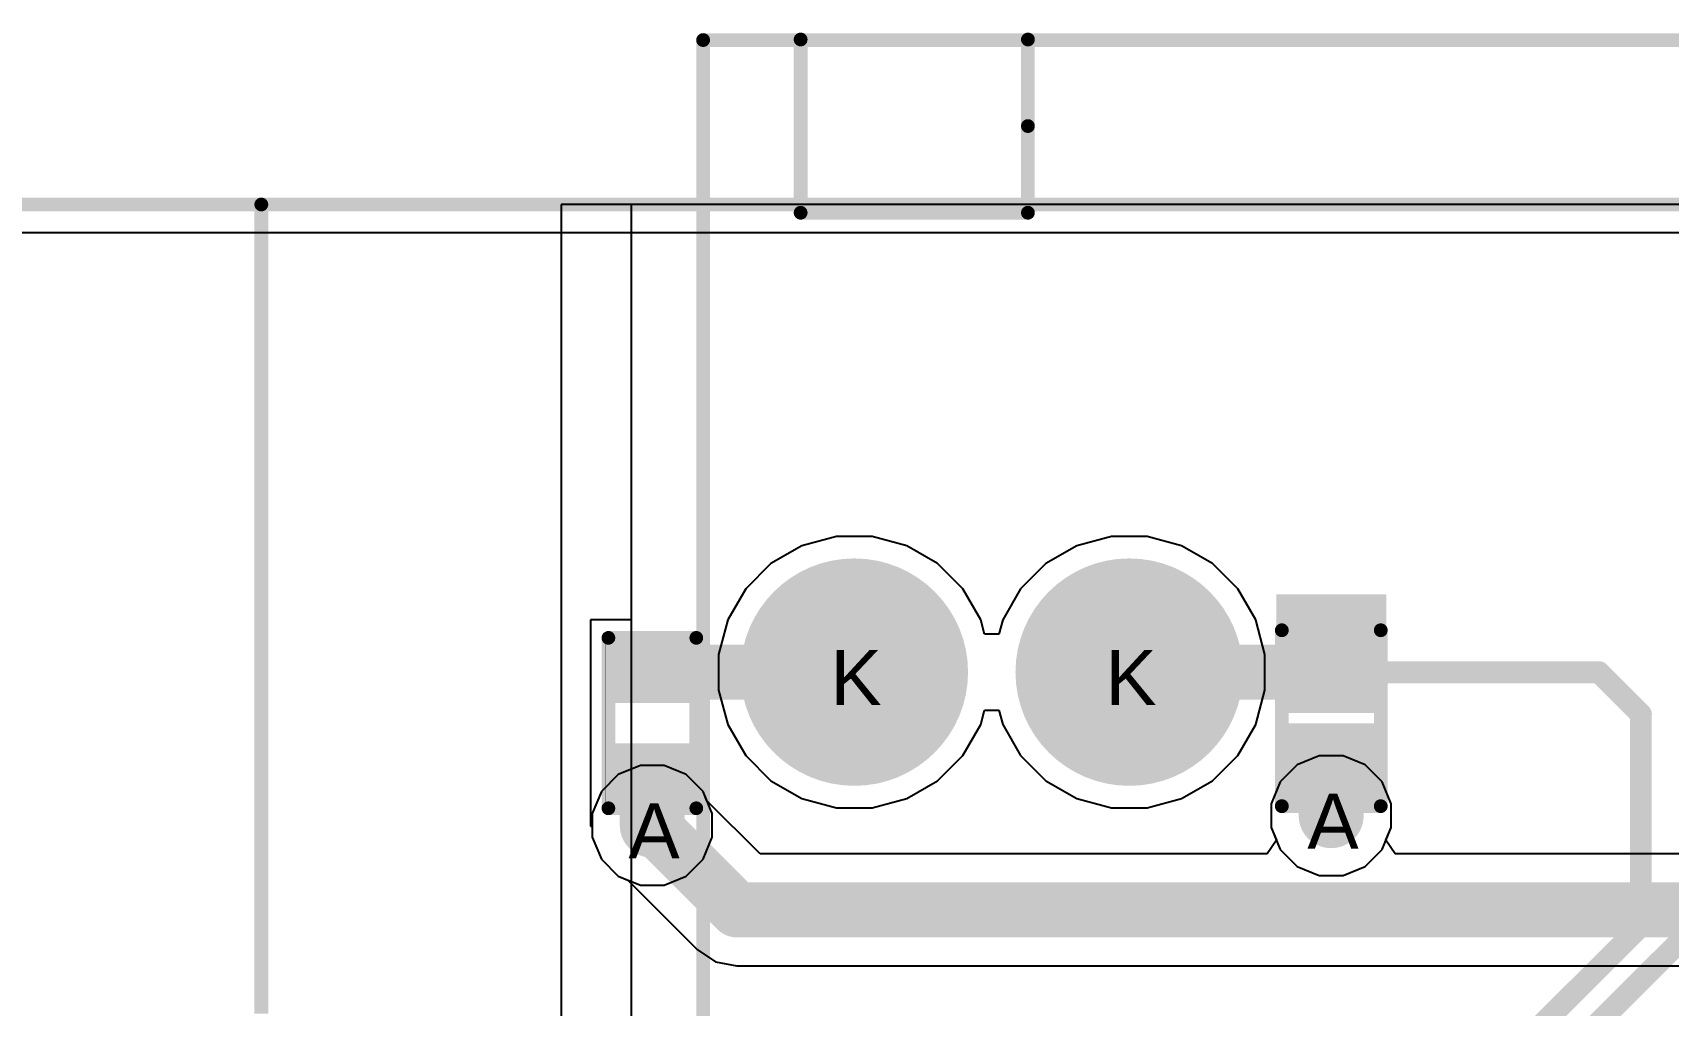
# Model space of a CAD drawing. Header units: inches. Extents: x 0 to 5271, y 0 to 5417.
# Drawn here: x 97.48 to 112.59, y 102.6 to 111.59 of the extents above; entities that cross this region are included whole.
import ezdxf

# ---------------------------------------------------------------- set-up
doc = ezdxf.new("R2010")
doc.units = ezdxf.units.IN
for name, color, linetype in [('Board_Outline', 216, 'Continuous'), ('Bottom Layer', 5, 'Continuous'), ('Bottom Overlay', 54, 'Continuous'), ('Bottom Paste', 16, 'Continuous'), ('Bottom Solder', 6, 'Continuous'), ('Drill Drawing', 1, 'Continuous'), ('L2_GND1', 16, 'Continuous'), ('L3_SIG1', 76, 'Continuous'), ('L4_PWR', 90, 'Continuous'), ('L5_GND2', 156, 'Continuous'), ('L6_SIG2', 130, 'Continuous'), ('L7_GND3', 216, 'Continuous'), ('Multi-Layer', 9, 'Continuous'), ('Pad Holes', 156, 'Continuous'), ('Top Layer', 1, 'Continuous'), ('Top Overlay', 2, 'Continuous'), ('Top Solder', 216, 'Continuous'), ('Via Holes', 16, 'Continuous')]:
    doc.layers.add(name, color=color, linetype=linetype)
doc.styles.add('Arial', font='', dxfattribs={"height": 0.2})
doc.styles.get('Arial').set_extended_font_data('Arial')

# ---------------------------------------------------------------- blocks, each defined once
blk = doc.blocks.new('R___0402_B_131')
at = {"layer": 'Bottom Layer'}
for points in [[(-0.241, 0.318), (-0.241, -0.317), (-0.699, -0.317), (-0.699, 0.318)], [(0.698, 0.318), (0.698, -0.317), (0.241, -0.317), (0.241, 0.318)]]:
    blk.add_hatch(color=5, dxfattribs=at).paths.add_polyline_path(points)
at = {"layer": 'Bottom Paste'}
for points in [[(-0.241, 0.318), (-0.241, -0.317), (-0.699, -0.317), (-0.699, 0.318)], [(0.698, 0.318), (0.698, -0.317), (0.241, -0.317), (0.241, 0.318)]]:
    blk.add_hatch(color=16, dxfattribs=at).paths.add_polyline_path(points)
at = {"layer": 'Bottom Solder'}
for points in [[(-0.186, 0.373), (-0.186, -0.372), (-0.754, -0.372), (-0.754, 0.373)], [(0.753, 0.373), (0.753, -0.372), (0.186, -0.372), (0.186, 0.373)]]:
    blk.add_hatch(color=6, dxfattribs=at).paths.add_polyline_path(points)
at = {"layer": 'Bottom Overlay'}
for points in [[(-0.787, 0.406, 0.127, 0.127, 0), (0.787, 0.406, 0.127, 0.127, 0)], [(-0.787, 0.406, 0.127, 0.127, 0), (-0.787, -0.406, 0.127, 0.127, 0)], [(0.787, 0.406, 0.127, 0.127, 0), (0.787, -0.406, 0.127, 0.127, 0)], [(-0.813, 0.432, 0.00323, 0.00323, 0), (0.813, 0.432, 0.00323, 0.00323, 0)], [(-0.787, -0.406, 0.127, 0.127, 0), (0.787, -0.406, 0.127, 0.127, 0)]]:
    blk.add_lwpolyline(points, format="xyseb", dxfattribs=at)
for points in [[(-0.819, 0.406, 0.0635, 0.0635, 1), (-0.756, 0.406, 0.0635, 0.0635, 1)], [(-0.819, 0.406, 0.0635, 0.0635, 1), (-0.756, 0.406, 0.0635, 0.0635, 1)], [(0.756, 0.406, 0.0635, 0.0635, 1), (0.819, 0.406, 0.0635, 0.0635, 1)], [(0.756, 0.406, 0.0635, 0.0635, 1), (0.819, 0.406, 0.0635, 0.0635, 1)], [(-0.814, 0.432, 0.00161, 0.00161, 1), (-0.812, 0.432, 0.00161, 0.00161, 1)], [(0.812, 0.432, 0.00161, 0.00161, 1), (0.814, 0.432, 0.00161, 0.00161, 1)], [(-0.819, -0.406, 0.0635, 0.0635, 1), (-0.756, -0.406, 0.0635, 0.0635, 1)], [(-0.819, -0.406, 0.0635, 0.0635, 1), (-0.756, -0.406, 0.0635, 0.0635, 1)], [(0.756, -0.406, 0.0635, 0.0635, 1), (0.819, -0.406, 0.0635, 0.0635, 1)], [(0.756, -0.406, 0.0635, 0.0635, 1), (0.819, -0.406, 0.0635, 0.0635, 1)]]:
    blk.add_lwpolyline(points, format="xyseb", close=True, dxfattribs=at)
blk = doc.blocks.new('HR911130C_519')
at = {"layer": 'Bottom Layer'}
h = blk.add_hatch(color=5, dxfattribs=at)
edge = h.paths.add_edge_path()
edge.add_arc((-6.604, 6.925), 1, 0, 360)
h = blk.add_hatch(color=5, dxfattribs=at)
edge = h.paths.add_edge_path()
edge.add_arc((-4.064, 6.925), 1, 0, 360)
at = {"layer": 'Bottom Solder'}
h = blk.add_hatch(color=6, dxfattribs=at)
edge = h.paths.add_edge_path()
edge.add_arc((-6.604, 6.925), 1.051, 0, 360)
h = blk.add_hatch(color=6, dxfattribs=at)
edge = h.paths.add_edge_path()
edge.add_arc((-4.064, 6.925), 1.051, 0, 360)
at = {"layer": 'L2_GND1'}
h = blk.add_hatch(color=16, dxfattribs=at)
edge = h.paths.add_edge_path()
edge.add_arc((-6.604, 6.925), 1, 0, 360)
h = blk.add_hatch(color=16, dxfattribs=at)
edge = h.paths.add_edge_path()
edge.add_arc((-4.064, 6.925), 1, 0, 360)
at = {"layer": 'L3_SIG1'}
h = blk.add_hatch(color=76, dxfattribs=at)
edge = h.paths.add_edge_path()
edge.add_arc((-6.604, 6.925), 1, 0, 360)
h = blk.add_hatch(color=76, dxfattribs=at)
edge = h.paths.add_edge_path()
edge.add_arc((-4.064, 6.925), 1, 0, 360)
at = {"layer": 'L4_PWR'}
h = blk.add_hatch(color=90, dxfattribs=at)
edge = h.paths.add_edge_path()
edge.add_arc((-6.604, 6.925), 1, 0, 360)
h = blk.add_hatch(color=90, dxfattribs=at)
edge = h.paths.add_edge_path()
edge.add_arc((-4.064, 6.925), 1, 0, 360)
at = {"layer": 'L5_GND2'}
h = blk.add_hatch(color=156, dxfattribs=at)
edge = h.paths.add_edge_path()
edge.add_arc((-6.604, 6.925), 1, 0, 360)
h = blk.add_hatch(color=156, dxfattribs=at)
edge = h.paths.add_edge_path()
edge.add_arc((-4.064, 6.925), 1, 0, 360)
at = {"layer": 'L6_SIG2'}
h = blk.add_hatch(color=130, dxfattribs=at)
edge = h.paths.add_edge_path()
edge.add_arc((-6.604, 6.925), 1, 0, 360)
h = blk.add_hatch(color=130, dxfattribs=at)
edge = h.paths.add_edge_path()
edge.add_arc((-4.064, 6.925), 1, 0, 360)
at = {"layer": 'L7_GND3'}
h = blk.add_hatch(color=216, dxfattribs=at)
edge = h.paths.add_edge_path()
edge.add_arc((-6.604, 6.925), 1, 0, 360)
h = blk.add_hatch(color=216, dxfattribs=at)
edge = h.paths.add_edge_path()
edge.add_arc((-4.064, 6.925), 1, 0, 360)
at = {"layer": 'Multi-Layer'}
h = blk.add_hatch(color=9, dxfattribs=at)
edge = h.paths.add_edge_path()
edge.add_arc((-6.604, 6.925), 1, 0, 360)
h = blk.add_hatch(color=9, dxfattribs=at)
edge = h.paths.add_edge_path()
edge.add_arc((-4.064, 6.925), 1, 0, 360)
at = {"layer": 'Pad Holes'}
h = blk.add_hatch(color=7, dxfattribs=at)
edge = h.paths.add_edge_path()
edge.add_arc((-6.604, 6.925), 0.6, 0, 360)
h = blk.add_hatch(color=7, dxfattribs=at)
edge = h.paths.add_edge_path()
edge.add_arc((-4.064, 6.925), 0.6, 0, 360)
at = {"layer": 'Top Layer'}
h = blk.add_hatch(color=1, dxfattribs=at)
edge = h.paths.add_edge_path()
edge.add_arc((-6.604, 6.925), 1, 0, 360)
h = blk.add_hatch(color=1, dxfattribs=at)
edge = h.paths.add_edge_path()
edge.add_arc((-4.064, 6.925), 1, 0, 360)
at = {"layer": 'Top Solder'}
h = blk.add_hatch(color=216, dxfattribs=at)
edge = h.paths.add_edge_path()
edge.add_arc((-6.604, 6.925), 1.051, 0, 360)
h = blk.add_hatch(color=216, dxfattribs=at)
edge = h.paths.add_edge_path()
edge.add_arc((-4.064, 6.925), 1.051, 0, 360)
at = {"layer": 'Top Overlay'}
for points in [[(-8.001, 12.767, 0.127, 0.127, 0), (8.001, 12.767, 0.127, 0.127, 0)], [(-8.001, -8.569, 0.127, 0.127, 0), (-8.001, 12.767, 0.127, 0.127, 0)], [(-7.1, 11.171, 0.127, 0.127, 0), (-7.1, 12.772, 0.127, 0.127, 0)], [(-5, 11.972, 0.127, 0.127, 0), (-5, 12.772, 0.127, 0.127, 0)], [(-5, 11.171, 0.127, 0.127, 0), (-5, 11.972, 0.127, 0.127, 0)], [(-7.1, 11.171, 0.127, 0.127, 0), (-5, 11.171, 0.127, 0.127, 0)]]:
    blk.add_lwpolyline(points, format="xyseb", dxfattribs=at)
for points in [[(-8.033, 12.767, 0.0635, 0.0635, 1), (-7.969, 12.767, 0.0635, 0.0635, 1)], [(-8.033, 12.767, 0.0635, 0.0635, 1), (-7.969, 12.767, 0.0635, 0.0635, 1)], [(-7.132, 12.772, 0.0635, 0.0635, 1), (-7.068, 12.772, 0.0635, 0.0635, 1)], [(-5.032, 12.772, 0.0635, 0.0635, 1), (-4.968, 12.772, 0.0635, 0.0635, 1)], [(-5.032, 11.972, 0.0635, 0.0635, 1), (-4.968, 11.972, 0.0635, 0.0635, 1)], [(-5.032, 11.972, 0.0635, 0.0635, 1), (-4.968, 11.972, 0.0635, 0.0635, 1)], [(-7.132, 11.171, 0.0635, 0.0635, 1), (-7.068, 11.171, 0.0635, 0.0635, 1)], [(-7.132, 11.171, 0.0635, 0.0635, 1), (-7.068, 11.171, 0.0635, 0.0635, 1)], [(-5.032, 11.171, 0.0635, 0.0635, 1), (-4.968, 11.171, 0.0635, 0.0635, 1)], [(-5.032, 11.171, 0.0635, 0.0635, 1), (-4.968, 11.171, 0.0635, 0.0635, 1)]]:
    blk.add_lwpolyline(points, format="xyseb", close=True, dxfattribs=at)
blk = doc.blocks.new('U224_081N_1BR61_529')
at = {"layer": 'Top Overlay'}
for points in [[(-6.61, -4.724, 0.127, 0.127, 0), (-6.61, -12.204, 0.127, 0.127, 0)], [(6.53, -12.204, 0.127, 0.127, 0), (-6.61, -12.204, 0.127, 0.127, 0)]]:
    blk.add_lwpolyline(points, format="xyseb", dxfattribs=at)
blk.add_lwpolyline([(-6.642, -12.204, 0.0635, 0.0635, 1), (-6.578, -12.204, 0.0635, 0.0635, 1)], format="xyseb", close=True, dxfattribs=at)
blk.add_lwpolyline([(-6.642, -12.204, 0.0635, 0.0635, 1), (-6.578, -12.204, 0.0635, 0.0635, 1)], format="xyseb", close=True, dxfattribs=at)
blk = doc.blocks.new('DFN1006_2L__B_549')
at = {"layer": 'Bottom Layer'}
for points in [[(-0.7, 0.33), (-0.15, 0.33), (-0.15, -0.33), (-0.7, -0.33)], [(0.15, 0.33), (0.7, 0.33), (0.7, -0.33), (0.15, -0.33)]]:
    blk.add_hatch(color=5, dxfattribs=at).paths.add_polyline_path(points)
at = {"layer": 'Bottom Overlay'}
blk.add_hatch(color=54, dxfattribs=at).paths.add_polyline_path([(-1.144, -0.508), (-0.814, -0.508), (-0.814, 0.508), (-1.144, 0.508)])
at = {"layer": 'Bottom Paste'}
for points in [[(-0.7, 0.33), (-0.15, 0.33), (-0.15, -0.33), (-0.7, -0.33)], [(0.15, 0.33), (0.7, 0.33), (0.7, -0.33), (0.15, -0.33)]]:
    blk.add_hatch(color=16, dxfattribs=at).paths.add_polyline_path(points)
at = {"layer": 'Bottom Solder'}
for points in [[(-0.802, 0.432), (-0.048, 0.432), (-0.048, -0.432), (-0.802, -0.432)], [(0.048, 0.432), (0.802, 0.432), (0.802, -0.432), (0.048, -0.432)]]:
    blk.add_hatch(color=6, dxfattribs=at).paths.add_polyline_path(points)
at = {"layer": 'Bottom Overlay'}
for points in [[(0.813, 0.457, 0.127, 0.127, 0), (-0.813, 0.457, 0.127, 0.127, 0)], [(-0.813, -0.457, 0.127, 0.127, 0), (-0.813, 0.457, 0.127, 0.127, 0)], [(0.813, -0.457, 0.127, 0.127, 0), (0.813, 0.457, 0.127, 0.127, 0)], [(0.813, -0.457, 0.127, 0.127, 0), (-0.813, -0.457, 0.127, 0.127, 0)]]:
    blk.add_lwpolyline(points, format="xyseb", dxfattribs=at)
for points in [[(-0.845, 0.457, 0.0635, 0.0635, 1), (-0.781, 0.457, 0.0635, 0.0635, 1)], [(-0.845, 0.457, 0.0635, 0.0635, 1), (-0.781, 0.457, 0.0635, 0.0635, 1)], [(0.781, 0.457, 0.0635, 0.0635, 1), (0.845, 0.457, 0.0635, 0.0635, 1)], [(0.781, 0.457, 0.0635, 0.0635, 1), (0.845, 0.457, 0.0635, 0.0635, 1)], [(-0.845, -0.457, 0.0635, 0.0635, 1), (-0.781, -0.457, 0.0635, 0.0635, 1)], [(-0.845, -0.457, 0.0635, 0.0635, 1), (-0.781, -0.457, 0.0635, 0.0635, 1)], [(0.781, -0.457, 0.0635, 0.0635, 1), (0.845, -0.457, 0.0635, 0.0635, 1)], [(0.781, -0.457, 0.0635, 0.0635, 1), (0.845, -0.457, 0.0635, 0.0635, 1)]]:
    blk.add_lwpolyline(points, format="xyseb", close=True, dxfattribs=at)

msp = doc.modelspace()

# ---------------------------------------------------------------- hatches: boundary and pattern name
at = {"layer": 'Bottom Layer'}
for points in [[(102.902, 104.262), (103.501, 104.262), (103.501, 104.738), (102.902, 104.738)], [(109.176, 104.352), (109.775, 104.352), (109.775, 104.827), (109.176, 104.827)]]:
    msp.add_hatch(color=5, dxfattribs=at).paths.add_polyline_path(points)
h = msp.add_hatch(color=5, dxfattribs=at)
edge = h.paths.add_edge_path()
edge.add_arc((109.475, 104.351), 0.3, 0, 360)
h = msp.add_hatch(color=5, dxfattribs=at)
edge = h.paths.add_edge_path()
edge.add_arc((103.202, 104.262), 0.3, 0, 360)
at = {"layer": 'L2_GND1'}
h = msp.add_hatch(color=16, dxfattribs=at)
edge = h.paths.add_edge_path()
edge.add_arc((109.475, 104.351), 0.3, 0, 360)
h = msp.add_hatch(color=16, dxfattribs=at)
edge = h.paths.add_edge_path()
edge.add_arc((103.202, 104.262), 0.3, 0, 360)
at = {"layer": 'L3_SIG1'}
h = msp.add_hatch(color=76, dxfattribs=at)
edge = h.paths.add_edge_path()
edge.add_arc((109.475, 104.351), 0.3, 0, 360)
h = msp.add_hatch(color=76, dxfattribs=at)
edge = h.paths.add_edge_path()
edge.add_arc((103.202, 104.262), 0.3, 0, 360)
at = {"layer": 'L4_PWR'}
h = msp.add_hatch(color=90, dxfattribs=at)
edge = h.paths.add_edge_path()
edge.add_arc((109.475, 104.351), 0.3, 0, 360)
h = msp.add_hatch(color=90, dxfattribs=at)
edge = h.paths.add_edge_path()
edge.add_arc((103.202, 104.262), 0.3, 0, 360)
at = {"layer": 'L5_GND2'}
h = msp.add_hatch(color=156, dxfattribs=at)
edge = h.paths.add_edge_path()
edge.add_arc((109.475, 104.351), 0.3, 0, 360)
h = msp.add_hatch(color=156, dxfattribs=at)
edge = h.paths.add_edge_path()
edge.add_arc((103.202, 104.262), 0.3, 0, 360)
at = {"layer": 'L6_SIG2'}
h = msp.add_hatch(color=130, dxfattribs=at)
edge = h.paths.add_edge_path()
edge.add_arc((109.475, 104.351), 0.3, 0, 360)
h = msp.add_hatch(color=130, dxfattribs=at)
edge = h.paths.add_edge_path()
edge.add_arc((103.202, 104.262), 0.3, 0, 360)
at = {"layer": 'L7_GND3'}
h = msp.add_hatch(color=216, dxfattribs=at)
edge = h.paths.add_edge_path()
edge.add_arc((109.475, 104.351), 0.3, 0, 360)
h = msp.add_hatch(color=216, dxfattribs=at)
edge = h.paths.add_edge_path()
edge.add_arc((103.202, 104.262), 0.3, 0, 360)
at = {"layer": 'Top Layer'}
h = msp.add_hatch(color=1, dxfattribs=at)
edge = h.paths.add_edge_path()
edge.add_arc((109.475, 104.351), 0.3, 0, 360)
h = msp.add_hatch(color=1, dxfattribs=at)
edge = h.paths.add_edge_path()
edge.add_arc((103.202, 104.262), 0.3, 0, 360)
at = {"layer": 'Via Holes'}
h = msp.add_hatch(color=7, dxfattribs=at)
edge = h.paths.add_edge_path()
edge.add_arc((109.475, 104.351), 0.15, 0, 360)
h = msp.add_hatch(color=7, dxfattribs=at)
edge = h.paths.add_edge_path()
edge.add_arc((103.202, 104.262), 0.15, 0, 360)

# ---------------------------------------------------------------- linework, layer by layer
at = {"layer": 'Board_Outline'}
msp.add_lwpolyline([(0, 110, 0.127, 0.127, 0), (150, 110, 0.127, 0.127, 0)], format="xyseb", dxfattribs=at)
at = {"layer": 'Bottom Layer'}
for p, q in [((103.008, 110), (103.008, 89.986)), ((139.395, 110), (103.008, 110)), ((77.459, 109.741), (103.008, 109.741)), ((103.008, 109.741), (103.008, 106.16)), ((103.008, 106.16), (102.631, 106.16)), ((102.631, 106.16), (102.631, 105.195)), ((102.631, 105.195), (102.631, 104.255)), ((102.631, 104.255), (102.645, 104.255)), ((102.645, 104.255), (102.648, 104.24)), ((102.648, 104.24), (102.648, 104.152)), ((102.648, 104.152), (102.732, 103.948)), ((102.732, 103.948), (102.888, 103.792)), ((102.888, 103.792), (103.008, 103.743)), ((103.008, 103.743), (103.008, 98.814))]:
    msp.add_line(p, q, dxfattribs=at)
for points in [[(103.203, 105.677, 0.508, 0.508, 0), (105.069, 105.677, 0.508, 0.508, 0)], [(107.609, 105.677, 0.508, 0.508, 0), (109.476, 105.677, 0.508, 0.508, 0)]]:
    msp.add_lwpolyline(points, format="xyseb", dxfattribs=at)
for points in [[(103.076, 105.677, 0.254, 0.254, 1), (103.33, 105.677, 0.254, 0.254, 1)], [(104.942, 105.677, 0.254, 0.254, 1), (105.196, 105.677, 0.254, 0.254, 1)], [(107.482, 105.677, 0.254, 0.254, 1), (107.736, 105.677, 0.254, 0.254, 1)], [(109.349, 105.677, 0.254, 0.254, 1), (109.603, 105.677, 0.254, 0.254, 1)]]:
    msp.add_lwpolyline(points, format="xyseb", close=True, dxfattribs=at)
at = {"layer": 'L2_GND1'}
for p, q in [((78.295, 109.741), (149.741, 109.741)), ((104.585, 106.846), (104.299, 106.681)), ((104.904, 106.931), (104.585, 106.846)), ((105.234, 106.931), (104.904, 106.931)), ((105.553, 106.846), (105.234, 106.931)), ((105.839, 106.681), (105.553, 106.846)), ((107.125, 106.846), (106.839, 106.681)), ((107.444, 106.931), (107.125, 106.846)), ((107.774, 106.931), (107.444, 106.931)), ((108.093, 106.846), (107.774, 106.931)), ((108.379, 106.681), (108.093, 106.846)), ((104.299, 106.681), (104.066, 106.447)), ((106.073, 106.447), (105.839, 106.681)), ((106.839, 106.681), (106.606, 106.447)), ((108.613, 106.447), (108.379, 106.681)), ((104.066, 106.447), (103.901, 106.161)), ((106.238, 106.161), (106.073, 106.447)), ((106.606, 106.447), (106.441, 106.161)), ((108.778, 106.161), (108.613, 106.447)), ((103.901, 106.161), (103.815, 105.842)), ((106.273, 106.028), (106.238, 106.161)), ((106.441, 106.161), (106.405, 106.028)), ((108.863, 105.842), (108.778, 106.161)), ((106.405, 106.028), (106.273, 106.028)), ((103.815, 105.842), (103.815, 105.512)), ((108.863, 105.512), (108.863, 105.842)), ((103.815, 105.512), (103.901, 105.193)), ((108.778, 105.193), (108.863, 105.512)), ((103.901, 105.193), (104.066, 104.907)), ((106.073, 104.907), (106.238, 105.193)), ((106.238, 105.193), (106.273, 105.327)), ((106.273, 105.327), (106.405, 105.327)), ((106.405, 105.327), (106.441, 105.193)), ((106.441, 105.193), (106.606, 104.907)), ((108.613, 104.907), (108.778, 105.193)), ((104.066, 104.907), (104.299, 104.674)), ((105.839, 104.674), (106.073, 104.907)), ((106.606, 104.907), (106.839, 104.674)), ((108.379, 104.674), (108.613, 104.907)), ((109.365, 104.905), (109.161, 104.821)), ((109.585, 104.905), (109.365, 104.905)), ((109.789, 104.821), (109.585, 104.905)), ((102.888, 104.731), (102.732, 104.576)), ((103.092, 104.816), (102.888, 104.731)), ((103.312, 104.816), (103.092, 104.816)), ((103.516, 104.731), (103.312, 104.816)), ((103.671, 104.576), (103.516, 104.731)), ((109.161, 104.821), (109.005, 104.665)), ((109.945, 104.665), (109.789, 104.821)), ((102.732, 104.576), (102.648, 104.372)), ((103.756, 104.372), (103.671, 104.576)), ((104.299, 104.674), (104.585, 104.509)), ((105.553, 104.509), (105.839, 104.674)), ((106.839, 104.674), (107.125, 104.509)), ((108.093, 104.509), (108.379, 104.674)), ((109.005, 104.665), (108.921, 104.462)), ((110.029, 104.462), (109.945, 104.665)), ((104.585, 104.509), (104.904, 104.423)), ((104.904, 104.423), (105.234, 104.423)), ((105.234, 104.423), (105.553, 104.509)), ((107.125, 104.509), (107.444, 104.423)), ((107.444, 104.423), (107.774, 104.423)), ((107.774, 104.423), (108.093, 104.509)), ((108.921, 104.462), (108.921, 104.241)), ((110.029, 104.241), (110.029, 104.462)), ((102.648, 104.372), (102.648, 104.152)), ((103.756, 104.152), (103.756, 104.372)), ((102.648, 104.152), (102.732, 103.948)), ((103.671, 103.948), (103.756, 104.152)), ((108.921, 104.241), (109.005, 104.038)), ((109.945, 104.038), (110.029, 104.241)), ((109.005, 104.038), (109.161, 103.882)), ((109.789, 103.882), (109.945, 104.038)), ((102.732, 103.948), (102.888, 103.792)), ((103.516, 103.792), (103.671, 103.948)), ((109.161, 103.882), (109.365, 103.797)), ((109.585, 103.797), (109.789, 103.882)), ((102.888, 103.792), (103.092, 103.708)), ((103.092, 103.708), (103.312, 103.708)), ((103.312, 103.708), (103.516, 103.792)), ((109.365, 103.797), (109.585, 103.797))]:
    msp.add_line(p, q, dxfattribs=at)
at = {"layer": 'L3_SIG1'}
for p, q in [((77.459, 109.741), (149.741, 109.741)), ((104.585, 106.846), (104.299, 106.681)), ((104.904, 106.931), (104.585, 106.846)), ((105.234, 106.931), (104.904, 106.931)), ((105.553, 106.846), (105.234, 106.931)), ((105.839, 106.681), (105.553, 106.846)), ((107.125, 106.846), (106.839, 106.681)), ((107.444, 106.931), (107.125, 106.846)), ((107.774, 106.931), (107.444, 106.931)), ((108.093, 106.846), (107.774, 106.931)), ((108.379, 106.681), (108.093, 106.846)), ((104.299, 106.681), (104.066, 106.447)), ((106.073, 106.447), (105.839, 106.681)), ((106.839, 106.681), (106.606, 106.447)), ((108.613, 106.447), (108.379, 106.681)), ((104.066, 106.447), (103.901, 106.161)), ((106.238, 106.161), (106.073, 106.447)), ((106.606, 106.447), (106.441, 106.161)), ((108.778, 106.161), (108.613, 106.447)), ((103.901, 106.161), (103.815, 105.842)), ((106.273, 106.028), (106.238, 106.161)), ((106.441, 106.161), (106.405, 106.028)), ((108.863, 105.842), (108.778, 106.161)), ((106.405, 106.028), (106.273, 106.028)), ((103.815, 105.842), (103.815, 105.512)), ((108.863, 105.512), (108.863, 105.842)), ((103.815, 105.512), (103.901, 105.193)), ((108.778, 105.193), (108.863, 105.512)), ((103.901, 105.193), (104.066, 104.907)), ((106.073, 104.907), (106.238, 105.193)), ((106.238, 105.193), (106.273, 105.327)), ((106.273, 105.327), (106.405, 105.327)), ((106.405, 105.327), (106.441, 105.193)), ((106.441, 105.193), (106.606, 104.907)), ((108.613, 104.907), (108.778, 105.193)), ((104.066, 104.907), (104.299, 104.674)), ((105.839, 104.674), (106.073, 104.907)), ((106.606, 104.907), (106.839, 104.674)), ((108.379, 104.674), (108.613, 104.907)), ((102.888, 104.731), (102.732, 104.576)), ((103.092, 104.816), (102.888, 104.731)), ((103.312, 104.816), (103.092, 104.816)), ((103.516, 104.731), (103.312, 104.816)), ((103.671, 104.576), (103.516, 104.731)), ((102.732, 104.576), (102.648, 104.372)), ((103.756, 104.372), (103.671, 104.576)), ((104.299, 104.674), (104.585, 104.509)), ((105.553, 104.509), (105.839, 104.674)), ((106.839, 104.674), (107.125, 104.509)), ((108.093, 104.509), (108.379, 104.674)), ((104.585, 104.509), (104.904, 104.423)), ((104.904, 104.423), (105.234, 104.423)), ((105.234, 104.423), (105.553, 104.509)), ((107.125, 104.509), (107.444, 104.423)), ((107.444, 104.423), (107.774, 104.423)), ((107.774, 104.423), (108.093, 104.509)), ((102.648, 104.372), (102.648, 104.152)), ((103.756, 104.152), (103.756, 104.372)), ((102.648, 104.152), (102.732, 103.948)), ((103.671, 103.948), (103.756, 104.152)), ((102.732, 103.948), (102.888, 103.792)), ((103.516, 103.792), (103.671, 103.948)), ((102.888, 103.792), (103.092, 103.708)), ((103.092, 103.708), (103.312, 103.708)), ((103.312, 103.708), (103.516, 103.792))]:
    msp.add_line(p, q, dxfattribs=at)
at = {"layer": 'L4_PWR'}
for p, q in [((79.266, 109.741), (149.741, 109.741)), ((104.585, 106.846), (104.299, 106.681)), ((104.904, 106.931), (104.585, 106.846)), ((105.234, 106.931), (104.904, 106.931)), ((105.553, 106.846), (105.234, 106.931)), ((105.839, 106.681), (105.553, 106.846)), ((107.125, 106.846), (106.839, 106.681)), ((107.444, 106.931), (107.125, 106.846)), ((107.774, 106.931), (107.444, 106.931)), ((108.093, 106.846), (107.774, 106.931)), ((108.379, 106.681), (108.093, 106.846)), ((104.299, 106.681), (104.066, 106.447)), ((106.073, 106.447), (105.839, 106.681)), ((106.839, 106.681), (106.606, 106.447)), ((108.613, 106.447), (108.379, 106.681)), ((104.066, 106.447), (103.901, 106.161)), ((106.238, 106.161), (106.073, 106.447)), ((106.606, 106.447), (106.441, 106.161)), ((108.778, 106.161), (108.613, 106.447)), ((103.901, 106.161), (103.815, 105.842)), ((106.273, 106.028), (106.238, 106.161)), ((106.441, 106.161), (106.405, 106.028)), ((108.863, 105.842), (108.778, 106.161)), ((106.405, 106.028), (106.273, 106.028)), ((103.815, 105.842), (103.815, 105.512)), ((108.863, 105.512), (108.863, 105.842)), ((103.815, 105.512), (103.901, 105.193)), ((108.778, 105.193), (108.863, 105.512)), ((103.901, 105.193), (104.066, 104.907)), ((106.073, 104.907), (106.238, 105.193)), ((106.238, 105.193), (106.273, 105.327)), ((106.273, 105.327), (106.405, 105.327)), ((106.405, 105.327), (106.441, 105.193)), ((106.441, 105.193), (106.606, 104.907)), ((108.613, 104.907), (108.778, 105.193)), ((104.066, 104.907), (104.299, 104.674)), ((105.839, 104.674), (106.073, 104.907)), ((106.606, 104.907), (106.839, 104.674)), ((108.379, 104.674), (108.613, 104.907)), ((109.365, 104.905), (109.161, 104.821)), ((109.585, 104.905), (109.365, 104.905)), ((109.789, 104.821), (109.585, 104.905)), ((102.888, 104.731), (102.732, 104.576)), ((103.092, 104.816), (102.888, 104.731)), ((103.312, 104.816), (103.092, 104.816)), ((103.516, 104.731), (103.312, 104.816)), ((103.671, 104.576), (103.516, 104.731)), ((109.161, 104.821), (109.005, 104.665)), ((109.945, 104.665), (109.789, 104.821)), ((102.732, 104.576), (102.648, 104.372)), ((103.707, 104.489), (103.671, 104.576)), ((104.299, 104.674), (104.585, 104.509)), ((105.553, 104.509), (105.839, 104.674)), ((106.839, 104.674), (107.125, 104.509)), ((108.093, 104.509), (108.379, 104.674)), ((109.005, 104.665), (108.921, 104.462)), ((110.029, 104.462), (109.945, 104.665)), ((104.198, 103.998), (103.707, 104.489)), ((104.585, 104.509), (104.904, 104.423)), ((104.904, 104.423), (105.234, 104.423)), ((105.234, 104.423), (105.553, 104.509)), ((107.125, 104.509), (107.444, 104.423)), ((107.444, 104.423), (107.774, 104.423)), ((107.774, 104.423), (108.093, 104.509)), ((108.921, 104.462), (108.921, 104.241)), ((110.029, 104.241), (110.029, 104.462)), ((102.648, 104.372), (102.648, 104.152)), ((102.648, 104.152), (102.732, 103.948)), ((108.969, 104.125), (108.884, 103.998)), ((108.921, 104.241), (108.969, 104.125)), ((109.981, 104.125), (110.029, 104.241)), ((110.065, 103.998), (109.981, 104.125)), ((108.884, 103.998), (104.198, 103.998)), ((113.279, 103.998), (110.065, 103.998)), ((102.732, 103.948), (102.888, 103.792)), ((102.888, 103.792), (102.975, 103.756)), ((102.975, 103.756), (103.618, 103.113)), ((103.618, 103.113), (103.618, 103.113)), ((103.618, 103.113), (103.786, 103.001)), ((103.786, 103.001), (103.984, 102.962)), ((103.984, 102.962), (116.81, 102.962))]:
    msp.add_line(p, q, dxfattribs=at)
for points in [[(103.202, 104.262, 0.508, 0.508, 0), (103.984, 103.48, 0.508, 0.508, 0)], [(103.984, 103.48, 0.508, 0.508, 0), (121.273, 103.48, 0.508, 0.508, 0)]]:
    msp.add_lwpolyline(points, format="xyseb", dxfattribs=at)
for points in [[(103.075, 104.262, 0.254, 0.254, 1), (103.329, 104.262, 0.254, 0.254, 1)], [(103.857, 103.48, 0.254, 0.254, 1), (104.111, 103.48, 0.254, 0.254, 1)], [(103.857, 103.48, 0.254, 0.254, 1), (104.111, 103.48, 0.254, 0.254, 1)]]:
    msp.add_lwpolyline(points, format="xyseb", close=True, dxfattribs=at)
at = {"layer": 'L5_GND2'}
for p, q in [((77.459, 109.741), (149.741, 109.741)), ((104.585, 106.846), (104.299, 106.681)), ((104.904, 106.931), (104.585, 106.846)), ((105.234, 106.931), (104.904, 106.931)), ((105.553, 106.846), (105.234, 106.931)), ((105.839, 106.681), (105.553, 106.846)), ((107.125, 106.846), (106.839, 106.681)), ((107.444, 106.931), (107.125, 106.846)), ((107.774, 106.931), (107.444, 106.931)), ((108.093, 106.846), (107.774, 106.931)), ((108.379, 106.681), (108.093, 106.846)), ((104.299, 106.681), (104.066, 106.447)), ((106.073, 106.447), (105.839, 106.681)), ((106.839, 106.681), (106.606, 106.447)), ((108.613, 106.447), (108.379, 106.681)), ((104.066, 106.447), (103.901, 106.161)), ((106.238, 106.161), (106.073, 106.447)), ((106.606, 106.447), (106.441, 106.161)), ((108.778, 106.161), (108.613, 106.447)), ((103.901, 106.161), (103.815, 105.842)), ((106.273, 106.028), (106.238, 106.161)), ((106.441, 106.161), (106.405, 106.028)), ((108.863, 105.842), (108.778, 106.161)), ((106.405, 106.028), (106.273, 106.028)), ((103.815, 105.842), (103.815, 105.512)), ((108.863, 105.512), (108.863, 105.842)), ((103.815, 105.512), (103.901, 105.193)), ((108.778, 105.193), (108.863, 105.512)), ((103.901, 105.193), (104.066, 104.907)), ((106.073, 104.907), (106.238, 105.193)), ((106.238, 105.193), (106.273, 105.327)), ((106.273, 105.327), (106.405, 105.327)), ((106.405, 105.327), (106.441, 105.193)), ((106.441, 105.193), (106.606, 104.907)), ((108.613, 104.907), (108.778, 105.193)), ((104.066, 104.907), (104.299, 104.674)), ((105.839, 104.674), (106.073, 104.907)), ((106.606, 104.907), (106.839, 104.674)), ((108.379, 104.674), (108.613, 104.907)), ((102.888, 104.731), (102.732, 104.576)), ((103.092, 104.816), (102.888, 104.731)), ((103.312, 104.816), (103.092, 104.816)), ((103.516, 104.731), (103.312, 104.816)), ((103.671, 104.576), (103.516, 104.731)), ((102.732, 104.576), (102.648, 104.372)), ((103.756, 104.372), (103.671, 104.576)), ((104.299, 104.674), (104.585, 104.509)), ((105.553, 104.509), (105.839, 104.674)), ((106.839, 104.674), (107.125, 104.509)), ((108.093, 104.509), (108.379, 104.674)), ((104.585, 104.509), (104.904, 104.423)), ((104.904, 104.423), (105.234, 104.423)), ((105.234, 104.423), (105.553, 104.509)), ((107.125, 104.509), (107.444, 104.423)), ((107.444, 104.423), (107.774, 104.423)), ((107.774, 104.423), (108.093, 104.509)), ((102.648, 104.372), (102.648, 104.152)), ((103.756, 104.152), (103.756, 104.372)), ((102.648, 104.152), (102.732, 103.948)), ((103.671, 103.948), (103.756, 104.152)), ((102.732, 103.948), (102.888, 103.792)), ((103.516, 103.792), (103.671, 103.948)), ((102.888, 103.792), (103.092, 103.708)), ((103.092, 103.708), (103.312, 103.708)), ((103.312, 103.708), (103.516, 103.792))]:
    msp.add_line(p, q, dxfattribs=at)
at = {"layer": 'L6_SIG2'}
for p, q in [((77.459, 109.741), (149.741, 109.741)), ((104.585, 106.846), (104.299, 106.681)), ((104.904, 106.931), (104.585, 106.846)), ((105.234, 106.931), (104.904, 106.931)), ((105.553, 106.846), (105.234, 106.931)), ((105.839, 106.681), (105.553, 106.846)), ((107.125, 106.846), (106.839, 106.681)), ((107.444, 106.931), (107.125, 106.846)), ((107.774, 106.931), (107.444, 106.931)), ((108.093, 106.846), (107.774, 106.931)), ((108.379, 106.681), (108.093, 106.846)), ((104.299, 106.681), (104.066, 106.447)), ((106.073, 106.447), (105.839, 106.681)), ((106.839, 106.681), (106.606, 106.447)), ((108.613, 106.447), (108.379, 106.681)), ((104.066, 106.447), (103.901, 106.161)), ((106.238, 106.161), (106.073, 106.447)), ((106.606, 106.447), (106.441, 106.161)), ((108.778, 106.161), (108.613, 106.447)), ((103.901, 106.161), (103.815, 105.842)), ((106.273, 106.028), (106.238, 106.161)), ((106.441, 106.161), (106.405, 106.028)), ((108.863, 105.842), (108.778, 106.161)), ((106.405, 106.028), (106.273, 106.028)), ((103.815, 105.842), (103.815, 105.512)), ((108.863, 105.512), (108.863, 105.842)), ((103.815, 105.512), (103.901, 105.193)), ((108.778, 105.193), (108.863, 105.512)), ((103.901, 105.193), (104.066, 104.907)), ((106.073, 104.907), (106.238, 105.193)), ((106.238, 105.193), (106.273, 105.327)), ((106.273, 105.327), (106.405, 105.327)), ((106.405, 105.327), (106.441, 105.193)), ((106.441, 105.193), (106.606, 104.907)), ((108.613, 104.907), (108.778, 105.193)), ((104.066, 104.907), (104.299, 104.674)), ((105.839, 104.674), (106.073, 104.907)), ((106.606, 104.907), (106.839, 104.674)), ((108.379, 104.674), (108.613, 104.907)), ((102.888, 104.731), (102.732, 104.576)), ((103.092, 104.816), (102.888, 104.731)), ((103.312, 104.816), (103.092, 104.816)), ((103.516, 104.731), (103.312, 104.816)), ((103.671, 104.576), (103.516, 104.731)), ((102.732, 104.576), (102.648, 104.372)), ((103.756, 104.372), (103.671, 104.576)), ((104.299, 104.674), (104.585, 104.509)), ((105.553, 104.509), (105.839, 104.674)), ((106.839, 104.674), (107.125, 104.509)), ((108.093, 104.509), (108.379, 104.674)), ((104.585, 104.509), (104.904, 104.423)), ((104.904, 104.423), (105.234, 104.423)), ((105.234, 104.423), (105.553, 104.509)), ((107.125, 104.509), (107.444, 104.423)), ((107.444, 104.423), (107.774, 104.423)), ((107.774, 104.423), (108.093, 104.509)), ((102.648, 104.372), (102.648, 104.152)), ((103.756, 104.152), (103.756, 104.372)), ((102.648, 104.152), (102.732, 103.948)), ((103.671, 103.948), (103.756, 104.152)), ((102.732, 103.948), (102.888, 103.792)), ((103.516, 103.792), (103.671, 103.948)), ((102.888, 103.792), (103.092, 103.708)), ((103.092, 103.708), (103.312, 103.708)), ((103.312, 103.708), (103.516, 103.792))]:
    msp.add_line(p, q, dxfattribs=at)
at = {"layer": 'L7_GND3'}
for p, q in [((77.459, 109.741), (149.741, 109.741)), ((104.585, 106.846), (104.299, 106.681)), ((104.904, 106.931), (104.585, 106.846)), ((105.234, 106.931), (104.904, 106.931)), ((105.553, 106.846), (105.234, 106.931)), ((105.839, 106.681), (105.553, 106.846)), ((107.125, 106.846), (106.839, 106.681)), ((107.444, 106.931), (107.125, 106.846)), ((107.774, 106.931), (107.444, 106.931)), ((108.093, 106.846), (107.774, 106.931)), ((108.379, 106.681), (108.093, 106.846)), ((104.299, 106.681), (104.066, 106.447)), ((106.073, 106.447), (105.839, 106.681)), ((106.839, 106.681), (106.606, 106.447)), ((108.613, 106.447), (108.379, 106.681)), ((104.066, 106.447), (103.901, 106.161)), ((106.238, 106.161), (106.073, 106.447)), ((106.606, 106.447), (106.441, 106.161)), ((108.778, 106.161), (108.613, 106.447)), ((103.901, 106.161), (103.815, 105.842)), ((106.273, 106.028), (106.238, 106.161)), ((106.441, 106.161), (106.405, 106.028)), ((108.863, 105.842), (108.778, 106.161)), ((106.405, 106.028), (106.273, 106.028)), ((103.815, 105.842), (103.815, 105.512)), ((108.863, 105.512), (108.863, 105.842)), ((103.815, 105.512), (103.901, 105.193)), ((108.778, 105.193), (108.863, 105.512)), ((103.901, 105.193), (104.066, 104.907)), ((106.073, 104.907), (106.238, 105.193)), ((106.238, 105.193), (106.273, 105.327)), ((106.273, 105.327), (106.405, 105.327)), ((106.405, 105.327), (106.441, 105.193)), ((106.441, 105.193), (106.606, 104.907)), ((108.613, 104.907), (108.778, 105.193)), ((104.066, 104.907), (104.299, 104.674)), ((105.839, 104.674), (106.073, 104.907)), ((106.606, 104.907), (106.839, 104.674)), ((108.379, 104.674), (108.613, 104.907)), ((102.888, 104.731), (102.732, 104.576)), ((103.092, 104.816), (102.888, 104.731)), ((103.312, 104.816), (103.092, 104.816)), ((103.516, 104.731), (103.312, 104.816)), ((103.671, 104.576), (103.516, 104.731)), ((102.732, 104.576), (102.648, 104.372)), ((103.756, 104.372), (103.671, 104.576)), ((104.299, 104.674), (104.585, 104.509)), ((105.553, 104.509), (105.839, 104.674)), ((106.839, 104.674), (107.125, 104.509)), ((108.093, 104.509), (108.379, 104.674)), ((104.585, 104.509), (104.904, 104.423)), ((104.904, 104.423), (105.234, 104.423)), ((105.234, 104.423), (105.553, 104.509)), ((107.125, 104.509), (107.444, 104.423)), ((107.444, 104.423), (107.774, 104.423)), ((107.774, 104.423), (108.093, 104.509)), ((102.648, 104.372), (102.648, 104.152)), ((103.756, 104.152), (103.756, 104.372)), ((102.648, 104.152), (102.732, 103.948)), ((103.671, 103.948), (103.756, 104.152)), ((102.732, 103.948), (102.888, 103.792)), ((103.516, 103.792), (103.671, 103.948)), ((102.888, 103.792), (103.092, 103.708)), ((103.092, 103.708), (103.312, 103.708)), ((103.312, 103.708), (103.516, 103.792))]:
    msp.add_line(p, q, dxfattribs=at)
at = {"layer": 'Top Layer'}
for p, q in [((138.749, 110), (102.362, 110)), ((102.362, 110), (102.362, 89.986)), ((77.459, 109.741), (102.362, 109.741)), ((102.362, 109.741), (102.362, 89.986))]:
    msp.add_line(p, q, dxfattribs=at)
for points in [[(107.609, 105.677, 0.203, 0.203, 0), (111.948, 105.677, 0.203, 0.203, 0)], [(111.948, 105.677, 0.203, 0.203, 0), (112.336, 105.289, 0.203, 0.203, 0)], [(112.336, 103.334, 0.203, 0.203, 0), (112.336, 105.289, 0.203, 0.203, 0)], [(102.776, 93.774, 0.203, 0.203, 0), (112.336, 103.334, 0.203, 0.203, 0)], [(103.133, 93.626, 0.203, 0.203, 0), (112.843, 103.336, 0.203, 0.203, 0)]]:
    msp.add_lwpolyline(points, format="xyseb", dxfattribs=at)
for points in [[(107.558, 105.677, 0.102, 0.102, 1), (107.66, 105.677, 0.102, 0.102, 1)], [(111.898, 105.677, 0.102, 0.102, 1), (111.999, 105.677, 0.102, 0.102, 1)], [(111.898, 105.677, 0.102, 0.102, 1), (111.999, 105.677, 0.102, 0.102, 1)], [(112.286, 105.289, 0.102, 0.102, 1), (112.387, 105.289, 0.102, 0.102, 1)], [(112.286, 105.289, 0.102, 0.102, 1), (112.387, 105.289, 0.102, 0.102, 1)], [(112.286, 103.334, 0.102, 0.102, 1), (112.387, 103.334, 0.102, 0.102, 1)], [(112.286, 103.334, 0.102, 0.102, 1), (112.387, 103.334, 0.102, 0.102, 1)]]:
    msp.add_lwpolyline(points, format="xyseb", close=True, dxfattribs=at)

# ---------------------------------------------------------------- block references
msp.add_blockref('HR911130C_519', (111.673, 98.753))
for name, p, rotation in [('U224_081N_1BR61_529', (92.98, 97.796), 180), ('DFN1006_2L__B_549', (109.476, 105.252), 270), ('R___0402_B_131', (103.203, 105.207), 90)]:
    msp.add_blockref(name, p, dxfattribs=dict(rotation=rotation))

# ---------------------------------------------------------------- texts
at = {"layer": 'Drill Drawing', "style": 'Arial'}
for s, p in [('K', (104.849, 105.373)), ('K', (107.389, 105.373)), ('A', (102.982, 103.957)), ('A', (109.255, 104.047))]:
    msp.add_text(s, height=0.508, dxfattribs=at).set_placement(p)

doc.saveas('drawing.dxf')
